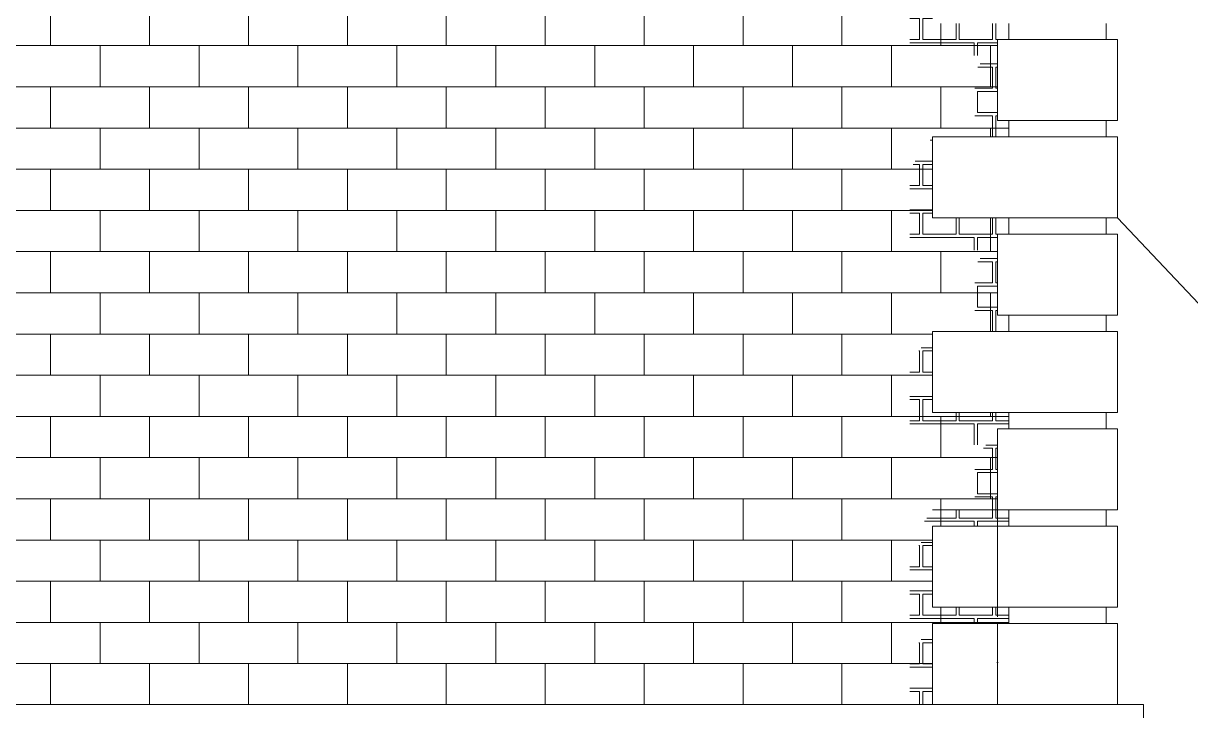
# Model space of a CAD drawing. Header units: feet. Extents: x -10410 to 374725, y -46422 to 88923.
# Drawn here: x 358411 to 362008, y -19 to 2100 of the extents above; entities that cross this region are included whole.
import ezdxf

# ---------------------------------------------------------------- set-up
doc = ezdxf.new("R2010")
doc.units = ezdxf.units.FT
doc.header["$MEASUREMENT"] = 0
doc.linetypes.add('Штрихпунктирная', pattern=[670.277762, 352.777767, -176.388884, 0, -141.111112])
for name, color, linetype, lineweight in [('Интерьер - Мебель_Ном._пера__7', 7, 'Continuous', 20), ('Конструктив - Перекрытия_Ном._пера__1', 7, 'Continuous', 20), ('Конструктив - Стены Несущие_Ном._пера__101', 252, 'Continuous', 5)]:
    doc.layers.add(name, color=color, linetype=linetype, lineweight=lineweight)
doc.layers.add('Конструктив - Стены Несущие_Ном._пера__107', color=7, linetype='Continuous', lineweight=5, true_color=0xaaaaaa)
doc.layers.add('Элемент Модели - Оси_Ном._пера__94', color=7, linetype='Continuous', lineweight=5, true_color=0xdc4f00)

# ---------------------------------------------------------------- blocks, each defined once
blk = doc.blocks.new('*X170')
at = {"layer": 'Конструктив - Стены Несущие_Ном._пера__101', "linetype": 'Continuous'}
for p, q in [((361212.3, 2340), (361205.2, 2340)), ((361159.3, 2275), (361212.3, 2275)), ((361152.2, 2265), (361172.3, 2265)), ((361172.3, 2265), (361172.3, 2200)), ((361182.3, 2265), (361182.3, 2200)), ((361182.3, 2265), (361212.3, 2265)), ((361142.3, 2200), (361172.3, 2200)), ((361182.3, 2200), (361212.3, 2200)), ((361212.3, 2190), (361142.3, 2190)), ((361142.3, 2125), (361212.3, 2125)), ((361142.3, 2115), (361172.3, 2115)), ((361172.3, 2115), (361172.3, 2050)), ((361182.3, 2115), (361182.3, 2050)), ((361182.3, 2115), (361212.3, 2115)), ((361284.8, 2100), (361284.8, 2050)), ((361294.8, 2100), (361294.8, 2050)), ((361397.3, 2100), (361397.3, 2050)), ((361407.3, 2100), (361407.3, 2050)), ((361142.3, 2050), (361172.3, 2050)), ((361341, 2040), (361142.3, 2040)), ((361182.3, 2050), (361284.8, 2050)), ((361294.8, 2050), (361397.3, 2050)), ((361341, 2001), (361341, 2040)), ((361412.3, 2040), (361351, 2040)), ((361351, 2001), (361351, 2040)), ((361407.3, 2050), (361412.3, 2050)), ((361352.2, 1965), (361397.3, 1965)), ((361359.3, 1975), (361412.3, 1975)), ((361397.3, 1965), (361397.3, 1900)), ((361407.3, 1965), (361407.3, 1900)), ((361407.3, 1965), (361412.3, 1965)), ((361342.3, 1900), (361397.3, 1900)), ((361412.3, 1890), (361351, 1890)), ((361351, 1825), (361351, 1890)), ((361407.3, 1900), (361412.3, 1900)), ((361342.3, 1815), (361397.3, 1815)), ((361351, 1825), (361412.3, 1825)), ((361397.3, 1815), (361397.3, 1750)), ((361407.3, 1815), (361407.3, 1750)), ((361407.3, 1815), (361412.3, 1815))]:
    blk.add_line(p, q, dxfattribs=at)
blk = doc.blocks.new('Штриховка_85', base_point=(0, 0))
at = {"layer": 'Конструктив - Стены Несущие_Ном._пера__101', "linetype": 'Continuous'}
blk.add_blockref('*X170', (0, 0), dxfattribs=at)
blk = doc.blocks.new('*X172')
at = {"layer": 'Конструктив - Стены Несущие_Ном._пера__101', "linetype": 'Continuous'}
for p, q in [((361169.9, 1090), (361172.3, 1090)), ((361172.3, 1090), (361172.3, 1025)), ((361176.9, 1100), (361212.3, 1100)), ((361182.3, 1090), (361182.3, 1025)), ((361182.3, 1090), (361212.3, 1090)), ((361142.3, 1025), (361172.3, 1025)), ((361212.3, 1015), (361142.3, 1015)), ((361182.3, 1025), (361212.3, 1025)), ((361142.3, 950), (361212.3, 950)), ((361142.3, 940), (361172.3, 940)), ((361172.3, 940), (361172.3, 875)), ((361182.3, 940), (361182.3, 875)), ((361182.3, 940), (361212.3, 940)), ((361284.8, 900), (361284.8, 875)), ((361294.8, 900), (361294.8, 875)), ((361397.3, 900), (361397.3, 875)), ((361407.3, 900), (361407.3, 875)), ((361142.3, 875), (361172.3, 875)), ((361341, 865), (361142.3, 865)), ((361182.3, 875), (361284.8, 875)), ((361294.8, 875), (361397.3, 875)), ((361341, 801), (361341, 865)), ((361447.3, 865), (361351, 865)), ((361351, 801), (361351, 865)), ((361407.3, 875), (361447.3, 875)), ((361376.9, 800), (361412.3, 800)), ((361369.9, 790), (361397.3, 790)), ((361397.3, 790), (361397.3, 725)), ((361407.3, 790), (361407.3, 725)), ((361407.3, 790), (361412.3, 790)), ((361342.3, 725), (361397.3, 725)), ((361407.3, 725), (361412.3, 725)), ((361412.3, 715), (361351, 715)), ((361351, 650), (361351, 715)), ((361351, 650), (361412.3, 650)), ((361342.3, 640), (361397.3, 640)), ((361397.3, 640), (361397.3, 575)), ((361407.3, 640), (361407.3, 575)), ((361407.3, 640), (361412.3, 640)), ((361284.8, 600), (361284.8, 575)), ((361294.8, 600), (361294.8, 575)), ((361341, 565), (361187.5, 565)), ((361194.6, 575), (361284.8, 575)), ((361294.8, 575), (361397.3, 575)), ((361341, 550), (361341, 565)), ((361447.3, 565), (361351, 565)), ((361351, 550), (361351, 565)), ((361407.3, 575), (361447.3, 575)), ((361169.9, 490), (361172.3, 490)), ((361172.3, 490), (361172.3, 425)), ((361176.9, 500), (361212.3, 500)), ((361182.3, 490), (361182.3, 425)), ((361182.3, 490), (361212.3, 490)), ((361142.3, 425), (361172.3, 425)), ((361212.3, 415), (361142.3, 415)), ((361182.3, 425), (361212.3, 425)), ((361142.3, 350), (361212.3, 350)), ((361142.3, 340), (361172.3, 340)), ((361172.3, 340), (361172.3, 275)), ((361182.3, 340), (361182.3, 275)), ((361182.3, 340), (361212.3, 340)), ((361284.8, 300), (361284.8, 275)), ((361294.8, 300), (361294.8, 275)), ((361397.3, 300), (361397.3, 275)), ((361407.3, 300), (361407.3, 275)), ((361142.3, 275), (361172.3, 275)), ((361341, 265), (361142.3, 265)), ((361182.3, 275), (361284.8, 275)), ((361294.8, 275), (361397.3, 275)), ((361341, 250), (361341, 265)), ((361447.3, 265), (361351, 265)), ((361351, 250), (361351, 265)), ((361407.3, 275), (361447.3, 275)), ((361169.9, 190), (361172.3, 190)), ((361172.3, 190), (361172.3, 125)), ((361176.9, 200), (361212.3, 200)), ((361182.3, 190), (361182.3, 125)), ((361182.3, 190), (361212.3, 190)), ((361142.3, 125), (361172.3, 125)), ((361212.3, 115), (361142.3, 115)), ((361182.3, 125), (361212.3, 125)), ((361142.3, 50), (361212.3, 50)), ((361142.3, 40), (361172.3, 40)), ((361172.3, 40), (361172.3, 0)), ((361182.3, 40), (361182.3, 0)), ((361182.3, 40), (361212.3, 40))]:
    blk.add_line(p, q, dxfattribs=at)
blk = doc.blocks.new('Штриховка_86', base_point=(0, 0))
at = {"layer": 'Конструктив - Стены Несущие_Ном._пера__101', "linetype": 'Continuous'}
blk.add_blockref('*X172', (0, 0), dxfattribs=at)
blk = doc.blocks.new('*X174')
at = {"layer": 'Конструктив - Стены Несущие_Ном._пера__101', "linetype": 'Continuous'}
for p, q in [((361212.3, 1740), (361205.2, 1740)), ((361152.2, 1665), (361172.3, 1665)), ((361159.3, 1675), (361212.3, 1675)), ((361172.3, 1665), (361172.3, 1600)), ((361182.3, 1665), (361182.3, 1600)), ((361182.3, 1665), (361212.3, 1665)), ((361142.3, 1600), (361172.3, 1600)), ((361212.3, 1590), (361142.3, 1590)), ((361182.3, 1600), (361212.3, 1600)), ((361142.3, 1525), (361212.3, 1525)), ((361142.3, 1515), (361172.3, 1515)), ((361172.3, 1515), (361172.3, 1450)), ((361182.3, 1515), (361182.3, 1450)), ((361182.3, 1515), (361212.3, 1515)), ((361284.8, 1500), (361284.8, 1450)), ((361294.8, 1500), (361294.8, 1450)), ((361397.3, 1500), (361397.3, 1450)), ((361407.3, 1500), (361407.3, 1450)), ((361142.3, 1450), (361172.3, 1450)), ((361341, 1440), (361142.3, 1440)), ((361182.3, 1450), (361284.8, 1450)), ((361294.8, 1450), (361397.3, 1450)), ((361341, 1401), (361341, 1440)), ((361412.3, 1440), (361351, 1440)), ((361351, 1401), (361351, 1440)), ((361407.3, 1450), (361412.3, 1450)), ((361359.3, 1375), (361412.3, 1375)), ((361352.2, 1365), (361397.3, 1365)), ((361397.3, 1365), (361397.3, 1300)), ((361407.3, 1365), (361407.3, 1300)), ((361407.3, 1365), (361412.3, 1365)), ((361342.3, 1300), (361397.3, 1300)), ((361407.3, 1300), (361412.3, 1300)), ((361412.3, 1290), (361351, 1290)), ((361351, 1225), (361351, 1290)), ((361351, 1225), (361412.3, 1225)), ((361342.3, 1215), (361397.3, 1215)), ((361397.3, 1215), (361397.3, 1150)), ((361407.3, 1215), (361407.3, 1150)), ((361407.3, 1215), (361412.3, 1215))]:
    blk.add_line(p, q, dxfattribs=at)
blk = doc.blocks.new('Штриховка_87', base_point=(0, 0))
at = {"layer": 'Конструктив - Стены Несущие_Ном._пера__101', "linetype": 'Continuous'}
blk.add_blockref('*X174', (0, 0), dxfattribs=at)

msp = doc.modelspace()

# ---------------------------------------------------------------- hatches: boundary and pattern name
at = {"layer": 'Конструктив - Стены Несущие_Ном._пера__107', "linetype": 'Continuous'}
h = msp.add_hatch(dxfattribs=at)
h.set_pattern_fill('ЧЕРЕПИЦА_02', color=256, style=0, pattern_type=2)
h.set_pattern_definition([(0, (358647.19, 1650), (0, 127), []), (90, (358647.2, 1650), (-304.8, 0), [127, -127]), (90, (358799.6, 1777), (-304.8, 0), [127, -127])])
h.paths.add_polyline_path([(355882.08282, 2400.00004), (355847.08277, 2400.00004), (355847.08277, 2349.9999), (355882.08282, 2349.9999), (355882.08282, 2099.99996), (355847.08277, 2099.99996), (355847.08277, 2050.00007), (355882.08282, 2050.00007), (355882.08282, 1800.00012), (355847.08277, 1800.00012), (355847.08277, 1749.99998), (355882.08282, 1749.99998), (355882.08282, 1499.99995), (355847.08277, 1499.99995), (355847.08277, 1450.00006), (355882.08282, 1450.00006), (355882.08282, 1200.00012), (355847.08277, 1200.00012), (355847.08277, 1149.99998), (355882.08282, 1149.99998), (355882.08282, 900.00003), (355847.08277, 900.00003), (355847.08277, 850.00014), (355882.08282, 850.00014), (355882.08282, 599.99994), (355847.08277, 599.99994), (355847.08277, 549.99997), (355882.08282, 549.99997), (355882.08282, 300.00003), (355847.08277, 300.00003), (355847.08277, 249.99989), (355882.08282, 249.99989), (355882.08282, -0.00006), (361212.29204, -0.00006), (361212.29204, 249.99989), (361447.29199, 249.99989), (361447.29199, 300.00003), (361212.29204, 300.00003), (361212.29204, 549.99997), (361447.29199, 549.99997), (361447.29199, 599.99994), (361412.29193, 599.99994), (361412.29193, 849.99989), (361447.29199, 849.99989), (361447.29199, 900.00003), (361212.29204, 900.00003), (361212.29204, 1149.99998), (361447.29199, 1149.99998), (361447.29199, 1200.00012), (361412.29193, 1200.00012), (361412.29193, 1450.00006), (361447.29199, 1450.00006), (361447.29199, 1499.99995), (361212.29204, 1499.99995), (361212.29204, 1749.99998), (361447.29199, 1749.99998), (361447.29199, 1799.99987), (361412.29193, 1799.99987), (361412.29193, 2050.00007), (361447.29199, 2050.00007), (361447.29199, 2099.99996), (361212.29204, 2099.99996), (361212.29204, 2349.9999), (361447.29199, 2349.9999), (361447.29199, 2400.00004), (361412.29193, 2400.00004), (361412.29193, 2650.00007), (361447.29199, 2650.00007), (361447.29199, 2699.99996), (361212.29204, 2699.99996), (361212.29204, 2949.99991), (361447.29199, 2949.99991), (361447.29199, 3000.00005), (361412.29193, 3000.00005), (361412.29193, 3249.99999), (361447.29199, 3249.99999), (361447.29199, 3299.99988), (355847.08277, 3299.99988), (355847.08277, 3249.99999), (355882.08282, 3249.99999), (355882.08282, 3000.00005), (355847.08277, 3000.00005), (355847.08277, 2949.99991), (355882.08282, 2950.00016), (355882.08282, 2699.99996), (355847.08277, 2699.99996), (355847.08277, 2650.00007), (355882.08282, 2650.00007)])
h.paths.add_polyline_path([(356712.78611, 2097.08998), (356912.78609, 2097.08998), (356912.78617, 900.00003), (357412.78615, 900.00003), (357412.78615, 2097.08998), (357612.74924, 2097.08998), (357612.74924, 2388.33628), (357612.74924, 2400.00004), (357612.74924, 2600.0001), (357163.16715, 2663.78504), (356712.78611, 2600.0001), (356712.78611, 2594.05122)], flags=0)

# ---------------------------------------------------------------- linework, layer by layer
at = {"layer": 'Интерьер - Мебель_Ном._пера__7', "linetype": 'Continuous'}
for p, q in [((361447.29196, 2050), (361447.29196, 2100)), ((361747.29196, 2050), (361747.29196, 2100)), ((361782.29196, 2050), (361412.29196, 2050)), ((361412.29196, 1800), (361412.29196, 2050)), ((361782.29196, 1800), (361782.29196, 2050)), ((361782.29196, 1800), (361412.29196, 1800)), ((361447.29196, 1750), (361447.29196, 1800)), ((361747.29196, 1750), (361747.29196, 1800)), ((361782.29196, 1750), (361212.29196, 1750)), ((361212.29196, 1500), (361212.29196, 1750)), ((361782.29196, 1500), (361782.29196, 1750)), ((361782.29196, 1500), (361212.29196, 1500)), ((361447.29196, 1450), (361447.29196, 1500)), ((361747.29196, 1450), (361747.29196, 1500)), ((361782.29196, 1450), (361412.29196, 1450)), ((361412.29196, 1200), (361412.29196, 1450)), ((361782.29196, 1200), (361782.29196, 1450)), ((361782.29196, 1200), (361412.29196, 1200)), ((361447.29196, 1150), (361447.29196, 1200)), ((361747.29196, 1150), (361747.29196, 1200)), ((361782.29196, 1150), (361212.29196, 1150)), ((361212.29196, 900), (361212.29196, 1150)), ((361782.29196, 900), (361782.29196, 1150)), ((361782.29196, 900), (361212.29196, 900)), ((361447.29196, 850), (361447.29196, 900)), ((361747.29196, 850), (361747.29196, 900)), ((361782.29196, 850), (361412.29196, 850)), ((361412.29196, 600), (361412.29196, 850)), ((361782.29196, 600), (361782.29196, 850)), ((361782.29196, 600), (361212.29196, 600)), ((361447.29196, 550), (361447.29196, 600)), ((361747.29196, 550), (361747.29196, 600)), ((361782.29196, 550), (361212.29196, 550)), ((361212.29196, 300), (361212.29196, 550)), ((361412.29196, 300), (361412.29196, 550)), ((361782.29196, 300), (361782.29196, 550)), ((361782.29196, 300), (361212.29196, 300)), ((361447.29196, 250), (361447.29196, 300)), ((361747.29196, 250), (361747.29196, 300)), ((361782.29196, 250), (361212.29196, 250)), ((361212.29196, 0), (361212.29196, 250)), ((361412.29196, 0), (361412.29196, 250)), ((361782.29196, 0), (361782.29196, 250))]:
    msp.add_line(p, q, dxfattribs=at)
at = {"layer": 'Конструктив - Перекрытия_Ном._пера__1', "linetype": 'Continuous'}
for p, q in [((362103.2193, 1160.17361), (361782.29196, 1500)), ((361862.29188, 0), (355962.08272, 0)), ((361862.29188, 0), (361862.29188, -300))]:
    msp.add_line(p, q, dxfattribs=at)
at = {"layer": 'Элемент Модели - Оси_Ном._пера__94', "linetype": 'Штрихпунктирная'}
msp.add_line((361412.29196, -400), (361412.29196, 600), dxfattribs=at)

# ---------------------------------------------------------------- block references
at = {"layer": 'Конструктив - Стены Несущие_Ном._пера__101', "linetype": 'Continuous'}
for name in ['Штриховка_85', 'Штриховка_87', 'Штриховка_86']:
    msp.add_blockref(name, (0, 0), dxfattribs=at)

doc.saveas('drawing.dxf')
